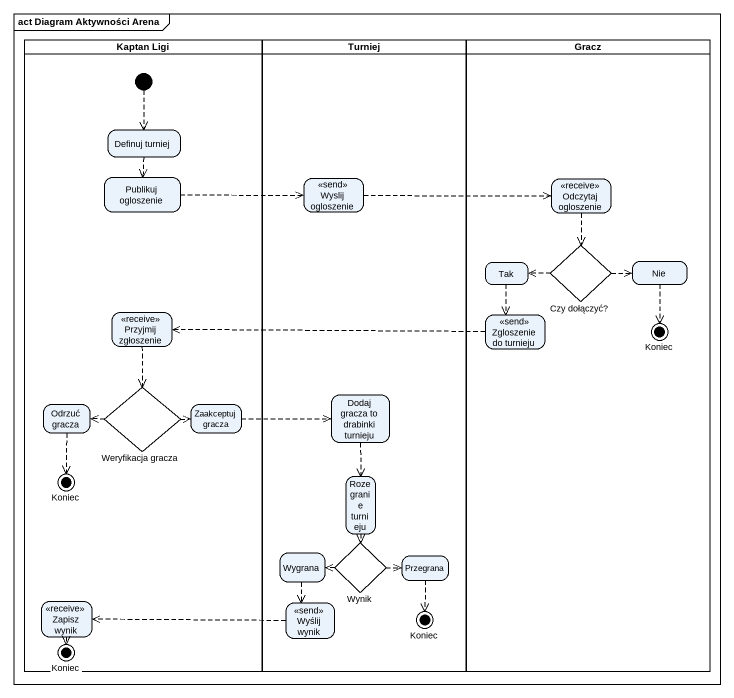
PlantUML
@startuml
mainframe act Diagram Aktywności Arena
hide empty description
state "Kaptan Ligi" as Kaptan_Ligi <<partition>> {
  state "Definuj turniej" as Definuj_turniej
  state "Publikuj ogloszenie" as Publikuj_ogloszenie
  state "Przyjmij zgłoszenie" as Przyjmij_zgłoszenie <<receive>>
  state "Odrzuć gracza" as Odrzuć_gracza
  state "Weryfikacja gracza" as Weryfikacja_gracza <<choice>>
  state "Zaakceptuj gracza" as Zaakceptuj_gracza
  state "Koniec" as Koniec_2 <<end>>
  state "Zapisz wynik" as Zapisz_wynik <<receive>>
  state "Koniec" as Koniec_4 <<end>>
  [*] -[dashed]-> Definuj_turniej
}
state Turniej <<partition>> {
  state "Wyslij ogloszenie" as Wyslij_ogloszenie <<send>>
  state "Dodaj gracza to drabinki turnieju" as Dodaj_gracza_to_drabinki
  state "Rozegranie turnieju" as Rozegranie_turnieju
  state Wygrana
  state Wynik <<choice>>
  state Przegrana
  state "Wyślij wynik" as Wyślij_wynik <<send>>
  state "Koniec" as Koniec_3 <<end>>
}
state Gracz <<partition>> {
  state "Odczytaj ogloszenie" as Odczytaj_ogloszenie <<receive>>
  state "Czy dołączyć?" as Czy_dołączyć <<choice>>
  state Tak
  state Nie
  state "Zgloszenie do turnieju" as Zgloszenie_do_turnieju <<send>>
  state Koniec <<end>>
}
Definuj_turniej -[dashed]-> Publikuj_ogloszenie
Publikuj_ogloszenie -right[dashed]-> Wyslij_ogloszenie
Wyslij_ogloszenie -right[dashed]-> Odczytaj_ogloszenie
Odczytaj_ogloszenie -[dashed]-> Czy_dołączyć
Czy_dołączyć -left[dashed]-> Tak
Czy_dołączyć -right[dashed]-> Nie
Tak -[dashed]-> Zgloszenie_do_turnieju
Nie -[dashed]-> Koniec
Przyjmij_zgłoszenie -[dashed]-> Weryfikacja_gracza
Zgloszenie_do_turnieju -left[dashed]-> Przyjmij_zgłoszenie
Odrzuć_gracza -[dashed]-> Koniec_2
Weryfikacja_gracza -left[dashed]-> Odrzuć_gracza
Weryfikacja_gracza -right[dashed]-> Zaakceptuj_gracza
Zaakceptuj_gracza -right[dashed]-> Dodaj_gracza_to_drabinki
Dodaj_gracza_to_drabinki -[dashed]-> Rozegranie_turnieju
Rozegranie_turnieju -[dashed]-> Wynik
Wygrana -[dashed]-> Wyślij_wynik
Wynik -left[dashed]-> Wygrana
Wynik -right[dashed]-> Przegrana
Przegrana -[dashed]-> Koniec_3
Zapisz_wynik -[dashed]-> Koniec_4
Wyślij_wynik -left[dashed]-> Zapisz_wynik
@enduml
